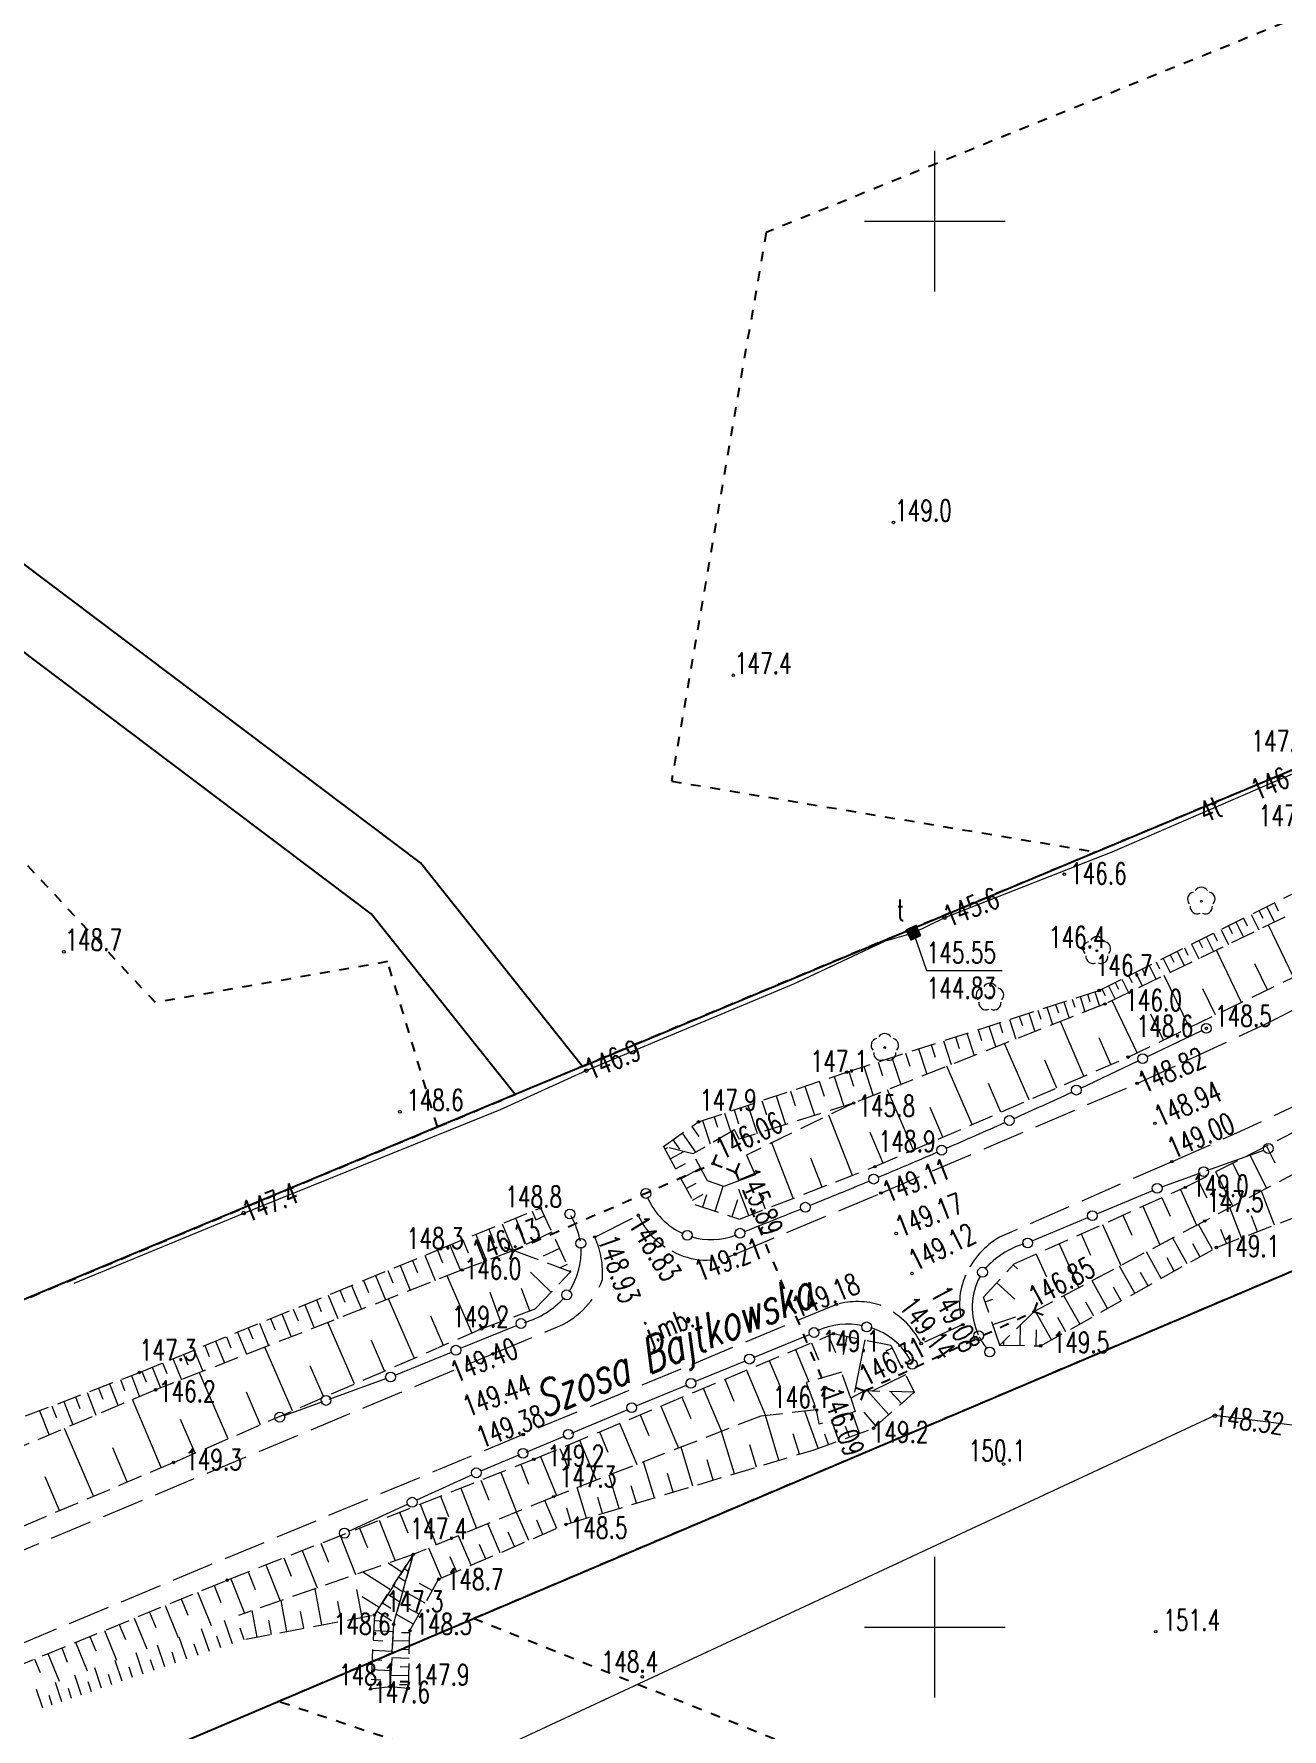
# Model space of a CAD drawing. Header units: metres. Extents: x 7583802 to 7586368, y 5958992 to 5960558.
# Drawn here: x 7585235.9 to 7585324.7, y 5959892.7 to 5960013.3 of the extents above; entities that cross this region are included whole.
import ezdxf
from ezdxf.enums import TextEntityAlignment as Align

# ---------------------------------------------------------------- set-up
doc = ezdxf.new("R2010")
doc.units = ezdxf.units.M
for name, pattern in [('1', [0]), ('2', [3, 2, -1]), ('3_1', [0]), ('3_BUBZ02', [2.45, 1.75, -0.7]), ('3_BUBZ02G', [2.45, 1.75, -0.7]), ('3_KTJZ01', [4, 3, -1]), ('4_1', [0]), ('4_SUPT_01', [0]), ('4_SUPW_01', [0]), ('GUZ', [1.4, 0.7, -0.7])]:
    doc.linetypes.add(name, pattern=pattern)
doc.layers.get('0').update_dxf_attribs({"color": 250, "linetype": 'CONTINUOUS', "lineweight": 100})
for name, color, linetype, lineweight in [('1000_L_1', 7, '1', 18), ('BUBZ_L_1', 7, '3_BUBZ02', 18), ('BUIB_L_4', 7, 'CONTINUOUS', 25), ('DZIALKI-G_L_0', 7, '1', 25), ('EADOD_T_0', 7, 'CONTINUOUS', 18), ('KONTURY_L_0', 114, '2', 25), ('KTJZ_E_T_0', 7, 'CONTINUOUS', 15), ('KTJZ_L_0', 7, '3_KTJZ01', 18), ('KTOK_L_0', 7, 'CONTINUOUS', 18), ('OBOP_T_1', 3, 'CONTINUOUS', 18), ('RTPW_T_0', 7, 'CONTINUOUS', 15), ('RTPW_T_1', 7, 'CONTINUOUS', 15), ('SUPT_E_T_0', 30, 'CONTINUOUS', 15), ('SUPT_L_0', 30, '4_SUPT_01', 18), ('SUPW_L_0', 5, '4_SUPW_01', 18), ('SUTT_T_0', 30, 'CONTINUOUS', 18), ('SUTW_T_0', 5, 'CONTINUOUS', 18), ('SUUT_E_T_6', 7, 'CONTINUOUS', 15), ('SUUT_T_6', 7, 'CONTINUOUS', 18)]:
    doc.layers.add(name, color=color, linetype=linetype, lineweight=lineweight)
doc.styles.get("Standard").update_dxf_attribs({"font": 'Simplex.SHX', "width": 0.75})

# ---------------------------------------------------------------- blocks, each defined once
blk = doc.blocks.new('3_OBOP02_01')
at = {"linetype": 'CONTINUOUS'}
blk.add_circle((0, 0), 0.06, dxfattribs=at)
for centre, start, end in [((-0.48, 0.15), 102.1445, 221.86), ((0, 0.5), 30.1401, 149.8599), ((0.48, 0.15), 318.14, 77.8555), ((-0.29, -0.4), 174.1482, 293.8542), ((0.29, -0.4), 246.1458, 5.8518)]:
    blk.add_arc(centre, 0.5, start, end, dxfattribs=at)
blk = doc.blocks.new('3_RTPW02')
at = {"linetype": 'CONTINUOUS'}
blk.add_circle((0, 0), 0.09, dxfattribs=at)
blk = doc.blocks.new('3_RTPW01')
at = {"linetype": 'CONTINUOUS'}
blk.add_circle((0, 0), 0.09, dxfattribs=at)
blk = doc.blocks.new('4_SUPS01_07')
at = {"linetype": 'CONTINUOUS'}
blk.add_circle((0, 0), 0.125, dxfattribs=at)
blk = doc.blocks.new('4_SUPS01_08')
at = {"linetype": 'CONTINUOUS'}
blk.add_circle((0, 0), 0.125, dxfattribs=at)
blk = doc.blocks.new('4_SUUS29_01')
at = {"linetype": 'CONTINUOUS'}
for p, q in [((-0.4, 0.4), (-0.4, -0.4)), ((0.4, 0.4), (-0.4, 0.4)), ((0.38, 0.38), (-0.38, 0.38)), ((-0.38, 0.38), (-0.38, -0.38)), ((0.36, 0.36), (-0.36, 0.36)), ((-0.36, 0.36), (-0.36, -0.36)), ((-0.34, 0.34), (-0.34, -0.34)), ((0.34, 0.34), (-0.34, 0.34)), ((-0.32, 0.32), (-0.32, -0.32)), ((0.32, 0.32), (-0.32, 0.32)), ((0.3, 0.3), (-0.3, 0.3)), ((-0.3, 0.3), (-0.3, -0.3)), ((-0.28, 0.28), (-0.28, -0.28)), ((0.28, 0.28), (-0.28, 0.28)), ((-0.26, 0.26), (-0.26, -0.26)), ((0.26, 0.26), (-0.26, 0.26)), ((0.24, 0.24), (-0.24, 0.24)), ((-0.24, 0.24), (-0.24, -0.24)), ((-0.22, 0.22), (-0.22, -0.22)), ((0.22, 0.22), (-0.22, 0.22)), ((0.2, 0.2), (-0.2, 0.2)), ((-0.2, 0.2), (-0.2, -0.2)), ((0.18, 0.18), (-0.18, 0.18)), ((-0.18, 0.18), (-0.18, -0.18)), ((0.16, 0.16), (-0.16, 0.16)), ((-0.16, 0.16), (-0.16, -0.16)), ((0.14, 0.14), (-0.14, 0.14)), ((-0.14, 0.14), (-0.14, -0.14)), ((-0.12, 0.12), (-0.12, -0.12)), ((0.12, 0.12), (-0.12, 0.12)), ((0.1, 0.1), (-0.1, 0.1)), ((-0.1, 0.1), (-0.1, -0.1)), ((-0.08, 0.08), (-0.08, -0.08)), ((0.08, 0.08), (-0.08, 0.08)), ((-0.06, 0.06), (-0.06, -0.06)), ((0.06, 0.06), (-0.06, 0.06)), ((0.04, 0.04), (-0.04, 0.04)), ((-0.04, 0.04), (-0.04, -0.04)), ((0.02, 0.02), (-0.02, 0.02)), ((-0.02, 0.02), (-0.02, -0.02)), ((0.02, -0.02), (0.02, 0.02)), ((0.04, -0.04), (0.04, 0.04)), ((0.06, -0.06), (0.06, 0.06)), ((0.08, -0.08), (0.08, 0.08)), ((0.1, -0.1), (0.1, 0.1)), ((0.12, -0.12), (0.12, 0.12)), ((0.14, -0.14), (0.14, 0.14)), ((0.16, -0.16), (0.16, 0.16)), ((0.18, -0.18), (0.18, 0.18)), ((0.2, -0.2), (0.2, 0.2)), ((0.22, -0.22), (0.22, 0.22)), ((0.24, -0.24), (0.24, 0.24)), ((0.26, -0.26), (0.26, 0.26)), ((0.28, -0.28), (0.28, 0.28)), ((0.3, -0.3), (0.3, 0.3)), ((0.32, -0.32), (0.32, 0.32)), ((0.34, -0.34), (0.34, 0.34)), ((0.36, -0.36), (0.36, 0.36)), ((0.38, -0.38), (0.38, 0.38)), ((0.4, -0.4), (0.4, 0.4)), ((-0.4, -0.4), (0.4, -0.4)), ((-0.38, -0.38), (0.38, -0.38)), ((-0.36, -0.36), (0.36, -0.36)), ((-0.34, -0.34), (0.34, -0.34)), ((-0.32, -0.32), (0.32, -0.32)), ((-0.3, -0.3), (0.3, -0.3)), ((-0.28, -0.28), (0.28, -0.28)), ((-0.26, -0.26), (0.26, -0.26)), ((-0.24, -0.24), (0.24, -0.24)), ((-0.22, -0.22), (0.22, -0.22)), ((-0.2, -0.2), (0.2, -0.2)), ((-0.18, -0.18), (0.18, -0.18)), ((-0.16, -0.16), (0.16, -0.16)), ((-0.14, -0.14), (0.14, -0.14)), ((-0.12, -0.12), (0.12, -0.12)), ((-0.1, -0.1), (0.1, -0.1)), ((-0.08, -0.08), (0.08, -0.08)), ((-0.06, -0.06), (0.06, -0.06)), ((-0.04, -0.04), (0.04, -0.04)), ((-0.02, -0.02), (0.02, -0.02))]:
    blk.add_line(p, q, dxfattribs=at)

msp = doc.modelspace()

# ---------------------------------------------------------------- linework, layer by layer
at = {"layer": '1000_L_1', "linetype": '1'}
for p, q in [((7585300, 5959995), (7585300, 5960005)), ((7585295, 5960000), (7585305, 5960000)), ((7585300, 5959895), (7585300, 5959905)), ((7585295, 5959900), (7585305, 5959900))]:
    msp.add_line(p, q, dxfattribs=at)
at = {"layer": 'BUBZ_L_1', "linetype": '3_BUBZ02G'}
for p, q in [((7585311.69, 5959945.28), (7585328.61, 5959953.74)), ((7585313.75, 5959940.54), (7585331.55, 5959949.12)), ((7585293.73, 5959939.47), (7585311.69, 5959945.28)), ((7585283.18, 5959935.93), (7585293.73, 5959939.47)), ((7585295.74, 5959932.75), (7585313.75, 5959940.54)), ((7585317.82, 5959931.28), (7585335.81, 5959940.43)), ((7585280.69, 5959934.19), (7585283.18, 5959935.93)), ((7585280.69, 5959934.19), (7585282.92, 5959930.06)), ((7585320.03, 5959927), (7585339.01, 5959934.28)), ((7585286.11, 5959929.02), (7585295.74, 5959932.75)), ((7585305.64, 5959925.83), (7585317.82, 5959931.28)), ((7585264.82, 5959926.89), (7585271.93, 5959929.81)), ((7585271.93, 5959929.81), (7585274.08, 5959925.26)), ((7585282.92, 5959930.06), (7585286.11, 5959929.02)), ((7585243.4, 5959918.11), (7585264.82, 5959926.89)), ((7585307.53, 5959920), (7585320.03, 5959927)), ((7585271.55, 5959922.63), (7585274.08, 5959925.26)), ((7585303.46, 5959923.47), (7585305.64, 5959925.83)), ((7585267.74, 5959921.21), (7585271.55, 5959922.63)), ((7585304.62, 5959920.05), (7585303.46, 5959923.47)), ((7585245.84, 5959911.71), (7585267.74, 5959921.21)), ((7585271.47, 5959911.93), (7585292.79, 5959920.87)), ((7585292.79, 5959920.87), (7585296.86, 5959920.06)), ((7585296.86, 5959920.06), (7585298.53, 5959916.7)), ((7585304.62, 5959920.05), (7585307.53, 5959920)), ((7585219.29, 5959908.88), (7585243.4, 5959918.11)), ((7585295.64, 5959914.14), (7585298.53, 5959916.7)), ((7585291.34, 5959912.59), (7585295.64, 5959914.14)), ((7585221.63, 5959901.49), (7585245.84, 5959911.71)), ((7585249.63, 5959903.33), (7585271.47, 5959911.93)), ((7585273.75, 5959907.3), (7585291.34, 5959912.59)), ((7585264.69, 5959903.4), (7585273.75, 5959907.3)), ((7585260.12, 5959900.85), (7585262.89, 5959905.17)), ((7585262.89, 5959905.17), (7585260.12, 5959900.85)), ((7585225.18, 5959893.31), (7585249.63, 5959903.33)), ((7585262.65, 5959899.75), (7585264.69, 5959903.4)), ((7585250.98, 5959899.14), (7585260.12, 5959900.85)), ((7585260.12, 5959900.85), (7585259.85, 5959895.6)), ((7585262.54, 5959895.65), (7585262.65, 5959899.75))]:
    msp.add_line(p, q, dxfattribs=at)
at = {"layer": 'BUBZ_L_1', "linetype": '3_BUBZ02'}
for p, q in [((7585329.31, 5959952.61), (7585312.11, 5959944.32)), ((7585329.31, 5959952.61), (7585312.11, 5959944.32)), ((7585312.11, 5959944.32), (7585294.22, 5959937.27)), ((7585312.11, 5959944.32), (7585294.22, 5959937.27)), ((7585336.88, 5959938.21), (7585319.2, 5959928.88)), ((7585336.88, 5959938.21), (7585319.2, 5959928.88)), ((7585294.22, 5959937.27), (7585286.08, 5959934.71)), ((7585294.22, 5959937.27), (7585286.6, 5959933.57)), ((7585285.75, 5959935.36), (7585282.79, 5959933.66)), ((7585286.08, 5959934.71), (7585285.75, 5959935.36)), ((7585282.79, 5959933.66), (7585280.69, 5959934.19)), ((7585282.79, 5959933.66), (7585280.69, 5959934.19)), ((7585283.83, 5959931.75), (7585282.79, 5959933.66)), ((7585286.6, 5959933.57), (7585287.21, 5959932.16)), ((7585284.98, 5959931.33), (7585283.83, 5959931.75)), ((7585285.8, 5959931.64), (7585284.98, 5959931.33)), ((7585287.21, 5959932.16), (7585285.8, 5959931.64)), ((7585319.2, 5959928.88), (7585307.06, 5959922.44)), ((7585319.2, 5959928.88), (7585307.06, 5959922.44)), ((7585270.03, 5959926.78), (7585266.36, 5959925.4)), ((7585270.03, 5959926.78), (7585266.36, 5959925.4)), ((7585274.08, 5959925.26), (7585270.03, 5959926.78)), ((7585274.08, 5959925.26), (7585270.03, 5959926.78)), ((7585266.36, 5959925.4), (7585244.55, 5959916.87)), ((7585266.36, 5959925.4), (7585244.55, 5959916.87)), ((7585307.06, 5959922.44), (7585304.62, 5959920.05)), ((7585307.06, 5959922.44), (7585304.62, 5959920.05)), ((7585293.36, 5959918.13), (7585290.84, 5959917.39)), ((7585294.02, 5959916.28), (7585293.36, 5959918.13)), ((7585244.55, 5959916.87), (7585220.26, 5959906.59)), ((7585244.55, 5959916.87), (7585220.26, 5959906.59)), ((7585290.84, 5959917.39), (7585291.59, 5959915.44)), ((7585295, 5959916.79), (7585294.02, 5959916.28)), ((7585295, 5959916.79), (7585294.02, 5959916.28)), ((7585298.53, 5959916.7), (7585295, 5959916.79)), ((7585298.53, 5959916.7), (7585295, 5959916.79)), ((7585291.59, 5959915.44), (7585287.62, 5959915.01)), ((7585291.59, 5959915.44), (7585287.62, 5959915.01)), ((7585291.77, 5959914.43), (7585291.59, 5959915.44)), ((7585294.32, 5959915.32), (7585291.77, 5959914.43)), ((7585294.02, 5959916.28), (7585294.32, 5959915.32)), ((7585287.62, 5959915.01), (7585272.88, 5959909.27)), ((7585287.62, 5959915.01), (7585272.88, 5959909.27)), ((7585272.88, 5959909.27), (7585262.89, 5959905.17)), ((7585272.88, 5959909.27), (7585262.89, 5959905.17)), ((7585262.89, 5959905.17), (7585250.46, 5959900.83)), ((7585262.89, 5959905.17), (7585250.46, 5959900.83)), ((7585261.49, 5959900.2), (7585262.89, 5959905.17)), ((7585262.89, 5959905.17), (7585261.49, 5959900.2)), ((7585261.24, 5959895.76), (7585261.49, 5959900.2)), ((7585261.49, 5959900.2), (7585261.24, 5959895.76)), ((7585259.85, 5959895.6), (7585261.24, 5959895.76)), ((7585261.24, 5959895.76), (7585262.54, 5959895.65))]:
    msp.add_line(p, q, dxfattribs=at)
at = {"layer": 'BUBZ_L_1', "linetype": '3_1'}
for p, q in [((7585324.16, 5959951.51), (7585324.44, 5959950.95)), ((7585321.96, 5959950.42), (7585322.23, 5959949.87)), ((7585322.5, 5959950.69), (7585323.05, 5959949.59)), ((7585323.05, 5959950.96), (7585323.33, 5959950.41)), ((7585323.6, 5959951.24), (7585324.16, 5959950.13)), ((7585319.31, 5959949.09), (7585319.83, 5959948.04)), ((7585319.83, 5959949.35), (7585320.09, 5959948.82)), ((7585320.36, 5959949.61), (7585320.89, 5959948.55)), ((7585320.89, 5959949.88), (7585321.16, 5959949.34)), ((7585321.42, 5959950.15), (7585321.96, 5959949.07)), ((7585325.53, 5959946.22), (7585323.74, 5959949.93)), ((7585317.25, 5959948.06), (7585317.76, 5959947.04)), ((7585317.76, 5959948.31), (7585318.01, 5959947.8)), ((7585318.27, 5959948.57), (7585318.79, 5959947.54)), ((7585318.79, 5959948.83), (7585319.05, 5959948.31)), ((7585321.82, 5959944.43), (7585320.03, 5959948.14)), ((7585314.76, 5959946.81), (7585315, 5959946.32)), ((7585315.25, 5959947.06), (7585315.74, 5959946.07)), ((7585315.74, 5959947.31), (7585315.99, 5959946.81)), ((7585316.24, 5959947.56), (7585316.74, 5959946.55)), ((7585316.74, 5959947.81), (7585317, 5959947.3)), ((7585323.67, 5959945.32), (7585322.78, 5959947.18)), ((7585312.36, 5959945.61), (7585312.83, 5959944.67)), ((7585312.83, 5959945.85), (7585313.07, 5959945.37)), ((7585313.31, 5959946.09), (7585313.79, 5959945.13)), ((7585313.79, 5959946.33), (7585314.03, 5959945.85)), ((7585314.27, 5959946.57), (7585314.76, 5959945.6)), ((7585318.11, 5959942.64), (7585316.32, 5959946.35)), ((7585308.59, 5959944.28), (7585308.79, 5959943.68)), ((7585309.19, 5959944.47), (7585309.56, 5959943.32)), ((7585309.77, 5959944.66), (7585309.95, 5959944.1)), ((7585310.33, 5959944.84), (7585310.68, 5959943.76)), ((7585310.87, 5959945.01), (7585311.04, 5959944.49)), ((7585311.39, 5959945.18), (7585311.72, 5959944.17)), ((7585311.89, 5959945.38), (7585312.12, 5959944.91)), ((7585314.4, 5959940.85), (7585312.61, 5959944.56)), ((7585319.96, 5959943.54), (7585319.07, 5959945.39)), ((7585305.31, 5959943.22), (7585305.76, 5959941.82)), ((7585306.01, 5959943.44), (7585306.23, 5959942.77)), ((7585306.69, 5959943.66), (7585307.11, 5959942.35)), ((7585307.34, 5959943.87), (7585307.55, 5959943.24)), ((7585307.98, 5959944.08), (7585308.38, 5959942.85)), ((7585310.61, 5959939.18), (7585308.93, 5959943.07)), ((7585316.26, 5959941.75), (7585315.36, 5959943.6)), ((7585301.46, 5959941.97), (7585301.73, 5959941.15)), ((7585302.28, 5959942.24), (7585302.8, 5959940.65)), ((7585303.08, 5959942.49), (7585303.33, 5959941.72)), ((7585303.85, 5959942.74), (7585304.33, 5959941.25)), ((7585304.59, 5959942.98), (7585304.82, 5959942.26)), ((7585312.52, 5959940.01), (7585311.7, 5959941.92)), ((7585297.91, 5959940.82), (7585298.21, 5959939.89)), ((7585298.84, 5959941.12), (7585299.43, 5959939.32)), ((7585299.75, 5959941.42), (7585300.03, 5959940.54)), ((7585300.62, 5959941.7), (7585301.17, 5959940.01)), ((7585306.7, 5959937.49), (7585304.96, 5959941.5)), ((7585293.88, 5959939.52), (7585294.22, 5959938.46)), ((7585294.94, 5959939.86), (7585295.6, 5959937.81)), ((7585295.96, 5959940.19), (7585296.28, 5959939.2)), ((7585296.95, 5959940.51), (7585297.57, 5959938.59)), ((7585302.65, 5959935.74), (7585300.86, 5959939.89)), ((7585308.67, 5959938.34), (7585307.82, 5959940.32)), ((7585290.74, 5959938.47), (7585291.44, 5959936.4)), ((7585291.78, 5959938.82), (7585292.13, 5959937.77)), ((7585292.83, 5959939.17), (7585293.53, 5959937.05)), ((7585298.47, 5959933.93), (7585296.62, 5959938.21)), ((7585304.69, 5959936.62), (7585303.81, 5959938.66)), ((7585286.7, 5959937.11), (7585287.36, 5959935.11)), ((7585287.69, 5959937.44), (7585288.03, 5959936.44)), ((7585288.7, 5959937.78), (7585289.38, 5959935.75)), ((7585289.72, 5959938.12), (7585290.06, 5959937.1)), ((7585283.46, 5959936.02), (7585284.01, 5959934.36)), ((7585284.29, 5959936.3), (7585284.54, 5959935.55)), ((7585285.03, 5959936.55), (7585285.49, 5959935.21)), ((7585285.71, 5959936.78), (7585286.04, 5959935.79)), ((7585294.13, 5959932.12), (7585292.46, 5959936.42)), ((7585300.58, 5959934.84), (7585299.67, 5959936.95)), ((7585281.36, 5959934.66), (7585281.83, 5959933.99)), ((7585282.03, 5959935.13), (7585282.98, 5959933.77)), ((7585282.71, 5959935.6), (7585283.21, 5959934.89)), ((7585296.33, 5959933), (7585295.39, 5959935.18)), ((7585280.79, 5959934), (7585280.99, 5959934.11)), ((7585281.17, 5959933.3), (7585282.14, 5959933.82)), ((7585289.92, 5959930.5), (7585288.39, 5959934.44)), ((7585322.39, 5959933.6), (7585323.61, 5959931.21)), ((7585323.59, 5959934.21), (7585324.19, 5959933.02)), ((7585281.55, 5959932.6), (7585282.25, 5959932.98)), ((7585281.93, 5959931.89), (7585283.34, 5959932.66)), ((7585291.98, 5959931.29), (7585291.18, 5959933.35)), ((7585319.96, 5959932.37), (7585321.2, 5959929.94)), ((7585321.18, 5959932.99), (7585321.8, 5959931.78)), ((7585282.31, 5959931.19), (7585283.02, 5959931.57)), ((7585284.36, 5959929.59), (7585284.93, 5959931.35)), ((7585286.77, 5959929.28), (7585286.05, 5959931.12)), ((7585317.48, 5959931.13), (7585318.63, 5959928.58)), ((7585318.74, 5959931.75), (7585319.36, 5959930.52)), ((7585324.17, 5959928.59), (7585323.24, 5959931.01)), ((7585282.76, 5959930.36), (7585283.52, 5959930.78)), ((7585283.48, 5959929.88), (7585283.77, 5959930.77)), ((7585285.57, 5959929.2), (7585285.97, 5959930.41)), ((7585287.95, 5959929.73), (7585287.49, 5959930.91)), ((7585314.8, 5959929.93), (7585316.02, 5959927.19)), ((7585316.16, 5959930.54), (7585316.75, 5959929.22)), ((7585321.82, 5959927.69), (7585321, 5959929.83)), ((7585269.21, 5959928.69), (7585270, 5959926.77)), ((7585270.17, 5959929.09), (7585270.66, 5959927.91)), ((7585271.35, 5959929.57), (7585271.6, 5959928.96)), ((7585272.2, 5959929.23), (7585271.59, 5959928.94)), ((7585311.92, 5959928.64), (7585313.23, 5959925.71)), ((7585313.38, 5959929.29), (7585314.01, 5959927.88)), ((7585319.76, 5959926.85), (7585318.76, 5959928.64)), ((7585322.96, 5959928.12), (7585322.52, 5959929.26)), ((7585266.41, 5959927.54), (7585266.79, 5959926.62)), ((7585267.33, 5959927.92), (7585268.1, 5959926.05)), ((7585268.26, 5959928.3), (7585268.65, 5959927.36)), ((7585272.75, 5959928.08), (7585270.93, 5959927.22)), ((7585310.4, 5959927.96), (7585311.08, 5959926.45)), ((7585317.96, 5959925.84), (7585316.93, 5959927.67)), ((7585320.75, 5959927.28), (7585320.36, 5959928.28)), ((7585263.71, 5959926.44), (7585264.44, 5959924.65)), ((7585264.6, 5959926.8), (7585264.97, 5959925.9)), ((7585265.5, 5959927.17), (7585266.25, 5959925.36)), ((7585273.29, 5959926.93), (7585272.14, 5959926.39)), ((7585307.21, 5959926.53), (7585307.94, 5959924.91)), ((7585308.84, 5959927.26), (7585310.24, 5959924.13)), ((7585316.11, 5959924.8), (7585315.06, 5959926.68)), ((7585317.04, 5959925.32), (7585316.52, 5959926.25)), ((7585318.86, 5959926.35), (7585318.35, 5959927.25)), ((7585260.21, 5959925), (7585260.92, 5959923.27)), ((7585261.08, 5959925.36), (7585261.43, 5959924.48)), ((7585261.95, 5959925.71), (7585262.67, 5959923.96)), ((7585262.83, 5959926.07), (7585263.19, 5959925.19)), ((7585267.06, 5959920.92), (7585265.3, 5959924.99)), ((7585272.7, 5959923.83), (7585271.22, 5959925.25)), ((7585273.83, 5959925.78), (7585273.33, 5959925.54)), ((7585305.58, 5959925.77), (7585305.89, 5959925.49)), ((7585314.22, 5959923.75), (7585313.14, 5959925.67)), ((7585315.17, 5959924.28), (7585314.64, 5959925.23)), ((7585257.66, 5959923.96), (7585258.01, 5959923.11)), ((7585258.5, 5959924.3), (7585259.2, 5959922.6)), ((7585259.35, 5959924.65), (7585259.71, 5959923.79)), ((7585269.12, 5959921.72), (7585268.35, 5959923.79)), ((7585271.19, 5959922.49), (7585270.59, 5959924.09)), ((7585304.4, 5959924.49), (7585305.68, 5959923.31)), ((7585312.29, 5959922.66), (7585311.19, 5959924.63)), ((7585313.26, 5959923.21), (7585312.72, 5959924.18)), ((7585254.35, 5959922.6), (7585254.69, 5959921.78)), ((7585255.17, 5959922.93), (7585255.84, 5959921.29)), ((7585255.99, 5959923.27), (7585256.33, 5959922.44)), ((7585256.82, 5959923.61), (7585257.51, 5959921.94)), ((7585262.96, 5959919.14), (7585261.13, 5959923.35)), ((7585303.57, 5959923.14), (7585304.13, 5959923.33)), ((7585310.31, 5959921.56), (7585309.19, 5959923.57)), ((7585311.31, 5959922.11), (7585310.75, 5959923.11)), ((7585251.94, 5959921.61), (7585252.59, 5959920.02)), ((7585252.74, 5959921.94), (7585253.07, 5959921.13)), ((7585253.54, 5959922.27), (7585254.21, 5959920.65)), ((7585258.7, 5959917.29), (7585256.8, 5959921.66)), ((7585265.03, 5959920.03), (7585264.13, 5959922.11)), ((7585304.13, 5959921.51), (7585305.76, 5959922.06)), ((7585306.06, 5959920.03), (7585306.09, 5959921.49)), ((7585308.29, 5959920.43), (7585307.14, 5959922.48)), ((7585309.31, 5959920.99), (7585308.74, 5959922.01)), ((7585248.82, 5959920.33), (7585249.45, 5959918.79)), ((7585249.59, 5959920.65), (7585249.91, 5959919.87)), ((7585250.37, 5959920.97), (7585251.01, 5959919.4)), ((7585251.15, 5959921.29), (7585251.47, 5959920.5)), ((7585260.85, 5959918.22), (7585259.92, 5959920.37)), ((7585291.22, 5959920.21), (7585291.73, 5959919.01)), ((7585292.43, 5959920.72), (7585292.93, 5959919.53)), ((7585293.73, 5959920.68), (7585293.48, 5959919.39)), ((7585295.03, 5959920.42), (7585294.29, 5959916.7)), ((7585304.91, 5959920.05), (7585304.91, 5959920.34)), ((7585307.22, 5959920.01), (7585307.24, 5959921.14)), ((7585245.79, 5959919.09), (7585246.4, 5959917.59)), ((7585246.54, 5959919.4), (7585246.85, 5959918.64)), ((7585247.29, 5959919.7), (7585247.91, 5959918.19)), ((7585248.05, 5959920.02), (7585248.36, 5959919.25)), ((7585254.29, 5959915.37), (7585252.32, 5959919.91)), ((7585288.22, 5959918.95), (7585289, 5959917.1)), ((7585290.08, 5959919.73), (7585291.04, 5959917.45)), ((7585296.97, 5959919.84), (7585296.52, 5959919.62)), ((7585242.83, 5959917.89), (7585243.4, 5959916.38)), ((7585243.58, 5959918.18), (7585243.88, 5959917.45)), ((7585244.31, 5959918.48), (7585244.91, 5959917.01)), ((7585245.05, 5959918.79), (7585245.35, 5959918.04)), ((7585249.71, 5959913.39), (7585247.67, 5959918.09)), ((7585256.52, 5959916.34), (7585255.55, 5959918.57)), ((7585286.61, 5959918.28), (7585287.96, 5959915.05)), ((7585297.91, 5959917.95), (7585295.54, 5959916.78)), ((7585239.68, 5959916.69), (7585240.3, 5959915.07)), ((7585240.49, 5959916.99), (7585240.79, 5959916.2)), ((7585241.28, 5959917.3), (7585241.88, 5959915.74)), ((7585242.06, 5959917.6), (7585242.35, 5959916.83)), ((7585252.02, 5959914.39), (7585251.02, 5959916.7)), ((7585283.52, 5959916.98), (7585284.81, 5959913.91)), ((7585285.05, 5959917.63), (7585285.7, 5959916.07)), ((7585296.73, 5959915.1), (7585295.24, 5959916.78)), ((7585297.63, 5959915.9), (7585296.88, 5959916.74)), ((7585236.3, 5959915.39), (7585236.97, 5959913.66)), ((7585237.17, 5959915.72), (7585237.49, 5959914.87)), ((7585238.02, 5959916.05), (7585238.66, 5959914.38)), ((7585238.86, 5959916.37), (7585239.17, 5959915.55)), ((7585244.96, 5959911.34), (7585242.92, 5959916.18)), ((7585280.51, 5959915.72), (7585281.76, 5959912.73)), ((7585282, 5959916.35), (7585282.64, 5959914.83)), ((7585291.69, 5959912.72), (7585290.74, 5959915.35)), ((7585240.13, 5959909.3), (7585238.08, 5959914.13)), ((7585247.36, 5959912.37), (7585246.32, 5959914.76)), ((7585277.57, 5959914.49), (7585278.8, 5959911.57)), ((7585279.03, 5959915.1), (7585279.65, 5959913.62)), ((7585288.9, 5959911.86), (7585287.94, 5959915.04)), ((7585293.18, 5959913.25), (7585292.64, 5959914.74)), ((7585293.92, 5959913.52), (7585293.65, 5959914.26)), ((7585294.65, 5959913.78), (7585294.12, 5959915.25)), ((7585295.83, 5959914.3), (7585294.97, 5959915.28)), ((7585274.71, 5959913.29), (7585275.91, 5959910.45)), ((7585276.13, 5959913.89), (7585276.74, 5959912.45)), ((7585285.74, 5959910.9), (7585284.83, 5959913.92)), ((7585287.31, 5959911.38), (7585286.83, 5959912.95)), ((7585290.36, 5959912.3), (7585289.92, 5959913.75)), ((7585292.44, 5959912.99), (7585292.17, 5959913.73)), ((7585242.54, 5959910.32), (7585241.52, 5959912.74)), ((7585271.93, 5959912.12), (7585273.09, 5959909.35)), ((7585273.31, 5959912.7), (7585273.9, 5959911.3)), ((7585280.05, 5959909.19), (7585279.28, 5959911.76)), ((7585282.78, 5959910.01), (7585281.94, 5959912.8)), ((7585284.23, 5959910.45), (7585283.79, 5959911.9)), ((7585237.71, 5959908.28), (7585236.69, 5959910.69)), ((7585269.12, 5959911), (7585270.23, 5959908.18)), ((7585270.53, 5959911.56), (7585271.08, 5959910.16)), ((7585277.53, 5959908.44), (7585276.82, 5959910.8)), ((7585281.39, 5959909.6), (7585280.98, 5959910.93)), ((7585264.82, 5959909.31), (7585265.39, 5959907.87)), ((7585266.27, 5959909.88), (7585267.39, 5959907.02)), ((7585267.7, 5959910.44), (7585268.26, 5959909.02)), ((7585275.21, 5959907.74), (7585274.56, 5959909.92)), ((7585278.77, 5959908.81), (7585278.4, 5959910.04)), ((7585261.91, 5959908.17), (7585262.49, 5959906.7)), ((7585263.37, 5959908.74), (7585264.52, 5959905.84)), ((7585271.1, 5959906.16), (7585270.23, 5959908.18)), ((7585273.1, 5959907.02), (7585272.25, 5959909.01)), ((7585274.12, 5959907.41), (7585273.81, 5959908.46)), ((7585276.35, 5959908.08), (7585276.01, 5959909.22)), ((7585259.06, 5959907.04), (7585259.62, 5959905.63)), ((7585260.47, 5959907.6), (7585261.6, 5959904.72)), ((7585269.07, 5959905.29), (7585268.19, 5959907.34)), ((7585272.11, 5959906.59), (7585271.68, 5959907.6)), ((7585256.32, 5959905.96), (7585256.85, 5959904.61)), ((7585257.68, 5959906.5), (7585258.77, 5959903.73)), ((7585267.01, 5959904.4), (7585266.11, 5959906.49)), ((7585268.04, 5959904.84), (7585267.6, 5959905.88)), ((7585270.09, 5959905.73), (7585269.65, 5959906.75)), ((7585253.68, 5959904.93), (7585254.19, 5959903.62)), ((7585254.99, 5959905.44), (7585256.04, 5959902.78)), ((7585262.08, 5959903.91), (7585261.09, 5959904.54)), ((7585262.64, 5959904.78), (7585262.76, 5959904.7)), ((7585264.9, 5959903.49), (7585263.99, 5959905.62)), ((7585265.96, 5959903.95), (7585265.51, 5959905)), ((7585249.91, 5959903.44), (7585250.88, 5959900.98)), ((7585251.14, 5959903.93), (7585251.64, 5959902.67)), ((7585252.4, 5959904.42), (7585253.41, 5959901.86)), ((7585261.27, 5959902.64), (7585259.29, 5959903.91)), ((7585261.86, 5959903.56), (7585262.35, 5959903.24)), ((7585262.25, 5959904.17), (7585262.55, 5959903.97)), ((7585247.53, 5959902.47), (7585248.5, 5959900.11)), ((7585248.71, 5959902.95), (7585249.2, 5959901.75)), ((7585256.39, 5959900.15), (7585255.9, 5959902.73)), ((7585259.26, 5959900.69), (7585258.88, 5959902.68)), ((7585260.46, 5959901.38), (7585259.24, 5959902.16)), ((7585261.08, 5959902.34), (7585261.94, 5959901.79)), ((7585261.47, 5959902.95), (7585262.08, 5959902.56)), ((7585263.74, 5959901.7), (7585262.16, 5959902.58)), ((7585264.24, 5959902.59), (7585263.34, 5959903.09)), ((7585244.12, 5959901.07), (7585244.58, 5959899.96)), ((7585245.24, 5959901.53), (7585246.17, 5959899.26)), ((7585246.37, 5959902), (7585246.85, 5959900.84)), ((7585251.79, 5959899.29), (7585251.43, 5959901.17)), ((7585253.9, 5959899.69), (7585253.49, 5959901.89)), ((7585255.1, 5959899.91), (7585254.87, 5959901.1)), ((7585257.78, 5959900.41), (7585257.52, 5959901.81)), ((7585260.3, 5959901.12), (7585261.33, 5959900.46)), ((7585260.69, 5959901.73), (7585261.3, 5959901.34)), ((7585262.91, 5959900.21), (7585261.69, 5959900.9)), ((7585263.3, 5959900.91), (7585262.6, 5959901.3)), ((7585240.91, 5959899.75), (7585241.77, 5959897.65)), ((7585241.96, 5959900.19), (7585242.4, 5959899.11)), ((7585243.03, 5959900.63), (7585243.93, 5959898.44)), ((7585248.38, 5959898.25), (7585247.83, 5959899.87)), ((7585250.02, 5959898.81), (7585249.46, 5959900.46)), ((7585250.85, 5959899.1), (7585250.57, 5959899.93)), ((7585252.8, 5959899.48), (7585252.61, 5959900.5)), ((7585260.06, 5959899.76), (7585261.46, 5959899.68)), ((7585260.1, 5959900.46), (7585260.82, 5959900.42)), ((7585237.87, 5959898.51), (7585238.27, 5959897.51)), ((7585238.86, 5959898.92), (7585239.69, 5959896.89)), ((7585239.87, 5959899.33), (7585240.3, 5959898.3)), ((7585245.21, 5959897.18), (7585244.68, 5959898.72)), ((7585246.77, 5959897.71), (7585246.24, 5959899.28)), ((7585247.57, 5959897.98), (7585247.3, 5959898.78)), ((7585249.19, 5959898.53), (7585248.91, 5959899.35)), ((7585260.03, 5959899.06), (7585260.72, 5959899.02)), ((7585262.63, 5959898.99), (7585261.42, 5959899.02)), ((7585262.65, 5959899.58), (7585262.05, 5959899.6)), ((7585235.93, 5959897.72), (7585236.33, 5959896.76)), ((7585236.89, 5959898.11), (7585237.69, 5959896.16)), ((7585242.18, 5959896.15), (7585241.68, 5959897.62)), ((7585243.67, 5959896.65), (7585243.16, 5959898.16)), ((7585244.44, 5959896.91), (7585244.18, 5959897.67)), ((7585245.98, 5959897.44), (7585245.72, 5959898.22)), ((7585259.96, 5959897.67), (7585260.65, 5959897.64)), ((7585259.99, 5959898.36), (7585261.38, 5959898.29)), ((7585262.6, 5959897.77), (7585261.36, 5959897.8)), ((7585262.61, 5959898.38), (7585262, 5959898.4)), ((7585237.89, 5959894.69), (7585237.42, 5959896.06)), ((7585239.29, 5959895.16), (7585238.81, 5959896.57)), ((7585240, 5959895.4), (7585239.75, 5959896.11)), ((7585240.71, 5959895.65), (7585240.23, 5959897.09)), ((7585241.44, 5959895.9), (7585241.19, 5959896.62)), ((7585242.92, 5959896.4), (7585242.67, 5959897.14)), ((7585259.89, 5959896.29), (7585260.58, 5959896.25)), ((7585259.92, 5959896.98), (7585261.3, 5959896.91)), ((7585262.56, 5959896.52), (7585261.28, 5959896.55)), ((7585262.58, 5959897.15), (7585261.95, 5959897.17)), ((7585236.52, 5959894.22), (7585236.07, 5959895.56)), ((7585237.2, 5959894.45), (7585236.97, 5959895.13)), ((7585238.58, 5959894.92), (7585238.35, 5959895.62)), ((7585262.55, 5959895.88), (7585261.9, 5959895.9))]:
    msp.add_line(p, q, dxfattribs=at)
for p in [(7585280.69, 5959934.19), (7585274.08, 5959925.26), (7585304.62, 5959920.05), (7585298.53, 5959916.7), (7585262.89, 5959905.17), (7585259.85, 5959895.6)]:
    msp.add_point(p, dxfattribs=at)
at = {"layer": 'BUIB_L_4', "linetype": '3_1'}
for p, q in [((7585284.23, 5959932.96), (7585284.48, 5959933.6)), ((7585282.94, 5959932.4), (7585283.58, 5959932.68)), ((7585284.23, 5959932.96), (7585284.87, 5959932.71)), ((7585285.17, 5959932.61), (7585285.81, 5959932.35)), ((7585286.07, 5959932.99), (7585285.81, 5959932.35)), ((7585285.81, 5959932.35), (7585286.08, 5959931.71)), ((7585279.07, 5959930.71), (7585279.71, 5959930.99)), ((7585280.36, 5959931.27), (7585281, 5959931.56)), ((7585281.65, 5959931.84), (7585282.29, 5959932.12)), ((7585286.34, 5959931.07), (7585286.61, 5959930.43)), ((7585276.48, 5959929.59), (7585277.13, 5959929.87)), ((7585277.78, 5959930.15), (7585278.42, 5959930.43)), ((7585286.88, 5959929.8), (7585287.15, 5959929.16)), ((7585273.9, 5959928.47), (7585274.55, 5959928.75)), ((7585275.19, 5959929.03), (7585275.84, 5959929.31)), ((7585271.32, 5959927.34), (7585271.97, 5959927.62)), ((7585272.61, 5959927.9), (7585273.26, 5959928.18)), ((7585287.42, 5959928.52), (7585287.68, 5959927.88)), ((7585269.39, 5959927.03), (7585270.03, 5959926.78)), ((7585269.78, 5959926.14), (7585270.03, 5959926.78)), ((7585270.03, 5959926.78), (7585270.68, 5959927.06)), ((7585287.95, 5959927.24), (7585288.22, 5959926.6)), ((7585288.49, 5959925.97), (7585288.75, 5959925.33)), ((7585289.02, 5959924.69), (7585289.29, 5959924.05)), ((7585289.56, 5959923.41), (7585289.82, 5959922.77)), ((7585307.06, 5959922.44), (7585307.3, 5959923.09)), ((7585290.09, 5959922.14), (7585290.36, 5959921.5)), ((7585304.65, 5959921.31), (7585305.25, 5959921.59)), ((7585305.85, 5959921.88), (7585306.46, 5959922.16)), ((7585307.06, 5959922.44), (7585307.71, 5959922.2)), ((7585290.63, 5959920.86), (7585290.89, 5959920.22)), ((7585302.24, 5959920.18), (7585302.84, 5959920.46)), ((7585303.44, 5959920.75), (7585304.05, 5959921.03)), ((7585291.16, 5959919.58), (7585291.43, 5959918.94)), ((7585299.82, 5959919.05), (7585300.43, 5959919.33)), ((7585301.03, 5959919.62), (7585301.63, 5959919.9)), ((7585291.7, 5959918.31), (7585291.96, 5959917.67)), ((7585297.41, 5959917.92), (7585298.02, 5959918.2)), ((7585298.62, 5959918.49), (7585299.22, 5959918.77)), ((7585292.23, 5959917.03), (7585291.97, 5959916.39)), ((7585292.23, 5959917.03), (7585292.87, 5959916.77)), ((7585294.35, 5959917.03), (7585295, 5959916.79)), ((7585294.76, 5959916.14), (7585295, 5959916.79)), ((7585295, 5959916.79), (7585295.6, 5959917.07)), ((7585296.21, 5959917.36), (7585296.81, 5959917.64))]:
    msp.add_line(p, q, dxfattribs=at)
at = {"layer": 'DZIALKI-G_L_0', "linetype": '1'}
for p, q in [((7585263.41, 5959954.35), (7585227.8, 5959981.17)), ((7585259.89, 5959950.74), (7585224.48, 5959977.41)), ((7585274.94, 5959939.88), (7585326.8, 5959961.53)), ((7585274.94, 5959939.88), (7585263.41, 5959954.35)), ((7585270.14, 5959937.88), (7585259.89, 5959950.74)), ((7585274.94, 5959939.88), (7585270.14, 5959937.88)), ((7585270.14, 5959937.88), (7585033.91, 5959839.26)), ((7585047.43, 5959807.39), (7585349.78, 5959935.66))]:
    msp.add_line(p, q, dxfattribs=at)
at = {"layer": 'KONTURY_L_0', "linetype": 'GUZ'}
for p, q in [((7585343.02, 5960021.45), (7585287.99, 5959999.19)), ((7585287.99, 5959999.19), (7585281.26, 5959960.17)), ((7585244.54, 5959944.42), (7585208.41, 5959983.13)), ((7585326.8, 5959961.53), (7585311.48, 5959955.13)), ((7585281.26, 5959960.17), (7585311.48, 5959955.13)), ((7585311.48, 5959955.13), (7585270.14, 5959937.88)), ((7585261.06, 5959947.33), (7585244.54, 5959944.42)), ((7585264.61, 5959935.57), (7585261.06, 5959947.33)), ((7585264.61, 5959935.57), (7585270.14, 5959937.88)), ((7585158.13, 5959891.11), (7585264.61, 5959935.57)), ((7585267.16, 5959900.61), (7585349.78, 5959935.66)), ((7585253.26, 5959894.71), (7585267.16, 5959900.61)), ((7585288.6, 5959892.02), (7585267.16, 5959900.61)), ((7585284.61, 5959884.18), (7585253.26, 5959894.71))]:
    msp.add_line(p, q, dxfattribs=at)
at = {"layer": 'KTJZ_L_0', "linetype": '3_KTJZ01'}
for p, q in [((7585323.51, 5959942.88), (7585332.26, 5959947.32)), ((7585314.4, 5959938.67), (7585323.51, 5959942.88)), ((7585296.16, 5959930.87), (7585314.4, 5959938.67)), ((7585316.86, 5959933.1), (7585304.6, 5959927.73)), ((7585285.79, 5959926.52), (7585296.16, 5959930.87)), ((7585275.8, 5959927.74), (7585278.9, 5959929.29)), ((7585293, 5959922.95), (7585270.71, 5959913.7)), ((7585268.56, 5959919.44), (7585273.32, 5959921.43)), ((7585301.99, 5959921.51), (7585299.03, 5959920.17)), ((7585222.39, 5959900.17), (7585268.56, 5959919.44)), ((7585270.71, 5959913.7), (7585224.51, 5959894.43))]:
    msp.add_line(p, q, dxfattribs=at)
for centre, radius, start, end in [((7585193.6, 5960215.31), 307.96, 293.5945, 297.3542), ((7585283.59, 5959931.3), 5.1, 203.1778, 243.097), ((7585270.12, 5959925.16), 6.24, 355.589, 24.427), ((7585307.66, 5959922.56), 6.01, 120.6496, 155.6354), ((7585283.77, 5959931.16), 5.06, 240.5903, 293.5709), ((7585306.71, 5959923.01), 4.95, 155.8535, 197.661), ((7585270.88, 5959926.72), 5.83, 294.7344, 339.4672), ((7585294.47, 5959917.66), 5.49, 72.2758, 105.5348), ((7585293.76, 5959917.47), 5.92, 27.1389, 66.3325)]:
    msp.add_arc(centre, radius, start, end, dxfattribs=at)
at = {"layer": 'KTOK_L_0'}
for p, q in [((7585315.12, 5959940.59), (7585319, 5959942.43)), ((7585310.39, 5959938.34), (7585314.46, 5959940.27)), ((7585319.35, 5959932.47), (7585323.4, 5959933.92)), ((7585316.15, 5959931.32), (7585318.9, 5959932.31)), ((7585311.53, 5959929.4), (7585315.5, 5959931.06)), ((7585306.92, 5959927.46), (7585310.89, 5959929.12)), ((7585266.25, 5959919.83), (7585270.23, 5959921.46)), ((7585287.1, 5959919.18), (7585291.08, 5959920.82)), ((7585261.59, 5959917.92), (7585265.6, 5959919.56)), ((7585282.93, 5959917.46), (7585286.52, 5959918.94)), ((7585256.9, 5959916.2), (7585260.94, 5959917.67)), ((7585278.75, 5959915.73), (7585282.34, 5959917.21)), ((7585253.72, 5959915.05), (7585256.45, 5959916.04)), ((7585274.14, 5959913.8), (7585278.11, 5959915.46)), ((7585270.92, 5959912.45), (7585273.69, 5959913.61)), ((7585267.7, 5959911.11), (7585270.47, 5959912.27)), ((7585263.15, 5959909.04), (7585267.06, 5959910.82)), ((7585258.31, 5959906.83), (7585262.47, 5959908.73))]:
    msp.add_line(p, q, dxfattribs=at)
for centre in [(7585319.32, 5959942.58), (7585314.79, 5959940.43), (7585310.07, 5959938.19), (7585310.07, 5959938.19), (7585305.3, 5959936.03), (7585300.49, 5959933.92), (7585323.73, 5959934.04), (7585295.65, 5959931.86), (7585319.13, 5959932.39), (7585279.44, 5959930.84), (7585315.82, 5959931.2), (7585315.82, 5959931.2), (7585290.79, 5959929.86), (7585274.03, 5959929.38), (7585311.21, 5959929.26), (7585274.81, 5959927.29), (7585274.81, 5959927.29), (7585282.38, 5959927.86), (7585282.38, 5959927.86), (7585286.13, 5959928.01), (7585286.13, 5959928.01), (7585306.6, 5959927.32), (7585306.6, 5959927.32), (7585303.39, 5959925.24), (7585303.39, 5959925.24), (7585273.81, 5959923.63), (7585273.81, 5959923.63), (7585270.55, 5959921.59), (7585270.55, 5959921.59), (7585295.15, 5959921.35), (7585295.15, 5959921.35), (7585291.4, 5959920.95), (7585291.4, 5959920.95), (7585303.12, 5959920.72), (7585265.92, 5959919.69), (7585286.81, 5959919.06), (7585298.4, 5959918.69), (7585303.91, 5959919.56), (7585261.27, 5959917.79), (7585261.27, 5959917.79), (7585282.64, 5959917.33), (7585256.68, 5959916.12), (7585278.43, 5959915.6), (7585278.43, 5959915.6), (7585253.39, 5959914.93), (7585273.92, 5959913.71), (7585270.7, 5959912.36), (7585267.38, 5959910.97), (7585267.38, 5959910.97), (7585262.81, 5959908.88), (7585257.99, 5959906.68)]:
    msp.add_circle(centre, 0.35, dxfattribs=at)
for centre, radius, start, end in [((7585125.37, 5960339.31), 441.6, 294.0928, 294.6791), ((7585125.37, 5960339.31), 441.6, 293.411, 293.9974), ((7585125.37, 5960339.31), 441.6, 292.7293, 293.3156), ((7585125.37, 5960339.31), 441.6, 292.0475, 292.6338), ((7585284.12, 5959932.52), 4.97, 203.199, 246.0267), ((7585268.58, 5959926.16), 6.33, 11.7383, 29.1934), ((7585125.37, 5960339.31), 441.6, 291.3942, 291.9521), ((7585284.07, 5959932.55), 4.99, 253.2773, 291.304), ((7585269.52, 5959926.77), 5.32, 326.737, 2.6998), ((7585308.03, 5959921.6), 5.9, 106.6775, 139.2069), ((7585307.31, 5959922.74), 4.65, 151.7442, 204.6881), ((7585268.97, 5959927.74), 6.35, 286.875, 317.1989), ((7585293.77, 5959916.47), 5.07, 77.3046, 114.8725), ((7585294.04, 5959916.68), 4.81, 28.4159, 72.9861), ((7585307.31, 5959922.74), 4.65, 206.6522, 218.7174)]:
    msp.add_arc(centre, radius, start, end, dxfattribs=at)
at = {"layer": 'SUPT_L_0', "linetype": '4_SUPT_01'}
for p, q in [((7585312.61, 5959955.15), (7585326.32, 5959961.06)), ((7585300.7, 5959950.46), (7585312.61, 5959955.15)), ((7585298.48, 5959949.38), (7585300.7, 5959950.46)), ((7585296.48, 5959948.8), (7585298.48, 5959949.38)), ((7585289.97, 5959945.76), (7585296.48, 5959948.8)), ((7585275.2, 5959939.58), (7585289.97, 5959945.76)), ((7585269.1, 5959936.81), (7585275.2, 5959939.58)), ((7585250.82, 5959929.45), (7585269.1, 5959936.81)), ((7585238.76, 5959924.45), (7585250.82, 5959929.45))]:
    msp.add_line(p, q, dxfattribs=at)
at = {"layer": 'SUPW_L_0', "linetype": '4_1'}
for p, q in [((7585319.92, 5959915.04), (7585183.45, 5959851.54)), ((7585370.92, 5959908.7), (7585319.92, 5959915.04))]:
    msp.add_line(p, q, dxfattribs=at)
at = {"layer": 'SUTT_T_0', "linetype": 'CONTINUOUS'}
for p, q in [((7585298.48, 5959949.38), (7585299.41, 5959946.71)), ((7585299.41, 5959946.71), (7585304.78, 5959946.71))]:
    msp.add_line(p, q, dxfattribs=at)

# ---------------------------------------------------------------- block references
at = {"layer": 'OBOP_T_1'}
for p in [(7585318.96, 5959951.63), (7585311.53, 5959948.1), (7585303.92, 5959944.8), (7585296.44, 5959941.22)]:
    msp.add_blockref('3_OBOP02_01', p, dxfattribs=at)
at = {"layer": 'RTPW_T_0'}
for p in [(7585297.06, 5959978.57), (7585285.66, 5959967.7), (7585309.21, 5959953.55), (7585238.02, 5959948.03), (7585310.55, 5959948.25), (7585311.69, 5959945.28), (7585312.11, 5959944.32), (7585319.32, 5959942.58), (7585313.75, 5959940.54), (7585293.73, 5959939.47), (7585294.22, 5959937.27), (7585261.93, 5959936.65), (7585283.18, 5959935.93), (7585295.74, 5959932.75), (7585317.82, 5959931.28), (7585271.93, 5959929.81), (7585319.2, 5959928.88), (7585264.82, 5959926.89), (7585320.03, 5959927), (7585266.36, 5959925.4), (7585267.74, 5959921.21), (7585292.79, 5959920.87), (7585307.53, 5959920), (7585243.4, 5959918.11), (7585244.55, 5959916.87), (7585291.59, 5959915.44), (7585295.64, 5959914.14), (7585245.84, 5959911.71), (7585271.47, 5959911.93), (7585304.89, 5959911.59), (7585272.88, 5959909.27), (7585273.75, 5959907.3), (7585262.89, 5959905.17), (7585249.63, 5959903.33), (7585264.69, 5959903.4), (7585260.12, 5959900.85), (7585261.49, 5959900.2), (7585262.65, 5959899.75), (7585315.72, 5959899.67), (7585279.19, 5959896.46), (7585259.85, 5959895.6), (7585261.24, 5959895.76), (7585262.54, 5959895.65)]:
    msp.add_blockref('3_RTPW01', p, dxfattribs=at)
at = {"layer": 'RTPW_T_1'}
for p in [(7585314.4, 5959938.67), (7585315.66, 5959935.83), (7585284.23, 5959932.96), (7585285.81, 5959932.35), (7585316.86, 5959933.1), (7585296.16, 5959930.87), (7585278.9, 5959929.29), (7585275.8, 5959927.74), (7585297.25, 5959927.99), (7585270.03, 5959926.78), (7585285.79, 5959926.52), (7585298.37, 5959925.15), (7585293, 5959922.95), (7585307.06, 5959922.44), (7585301.99, 5959921.51), (7585299.03, 5959920.17), (7585268.56, 5959919.44), (7585269.57, 5959916.53), (7585292.23, 5959917.03), (7585295, 5959916.79), (7585270.71, 5959913.7)]:
    msp.add_blockref('3_RTPW02', p, dxfattribs=at)
at = {"layer": 'SUTT_T_0'}
for p in [(7585300.7, 5959950.46), (7585298.48, 5959949.38), (7585275.2, 5959939.58), (7585250.82, 5959929.45)]:
    msp.add_blockref('4_SUPS01_07', p, dxfattribs=at)
at = {"layer": 'SUTW_T_0'}
msp.add_blockref('4_SUPS01_08', (7585319.92, 5959915.04), dxfattribs=at)
at = {"layer": 'SUUT_T_6', "rotation": 25.942305204603056}
msp.add_blockref('4_SUUS29_01', (7585298.48, 5959949.38), dxfattribs=at)

# ---------------------------------------------------------------- texts
at = {"layer": 'EADOD_T_0', "oblique": 15, "width": 0.7}
msp.add_text('Szosa Bajtkowska', height=2.5, rotation=22.4734, dxfattribs=at).set_placement((7585281.5, 5959919.7), align=Align.MIDDLE)
at = {"layer": 'KTJZ_E_T_0', "width": 0.7}
msp.add_text('j.mb.', height=1.5, rotation=21.8014, dxfattribs=at).set_placement((7585281.15, 5959921.27), align=Align.MIDDLE)
at = {"layer": 'RTPW_T_0', "width": 0.7}
for s, p in [('149.0', (7585297.16, 5959978.67)), ('147.4', (7585285.76, 5959967.8)), ('147.7', (7585322.52, 5959962.27)), ('147.4', (7585323.04, 5959956.96)), ('146.6', (7585309.61, 5959952.85)), ('148.7', (7585238.12, 5959948.13)), ('146.4', (7585308.11, 5959948.32)), ('146.7', (7585311.44, 5959946.32)), ('146.0', (7585313.53, 5959943.84)), ('148.6', (7585314.35, 5959941.99)), ('148.5', (7585319.93, 5959942.72)), ('147.1', (7585291.15, 5959939.5)), ('148.6', (7585262.43, 5959936.74)), ('147.9', (7585283.28, 5959936.74)), ('145.8', (7585294.55, 5959936.32)), ('148.9', (7585296, 5959933.8)), ('148.8', (7585269.43, 5959929.86)), ('149.0', (7585318.29, 5959930.63)), ('147.5', (7585319.35, 5959929.53)), ('148.3', (7585262.42, 5959926.89)), ('149.1', (7585320.47, 5959926.34)), ('146.0', (7585266.53, 5959924.74)), ('149.2', (7585265.64, 5959921.33)), ('147.3', (7585243.42, 5959918.96)), ('149.1', (7585292.01, 5959919.59)), ('149.5', (7585308.37, 5959919.5)), ('146.2', (7585244.78, 5959916.01)), ('146.1', (7585288.48, 5959915.6)), ('149.2', (7585295.5, 5959913.13)), ('149.2', (7585272.44, 5959911.44)), ('150.1', (7585302.4, 5959911.8)), ('149.3', (7585246.65, 5959911.15)), ('147.3', (7585273.29, 5959909.95)), ('147.4', (7585262.68, 5959906.25)), ('148.5', (7585274.08, 5959906.31)), ('148.7', (7585265.26, 5959902.64)), ('147.3', (7585260.99, 5959901.08)), ('148.6', (7585257.23, 5959899.46)), ('148.3', (7585263.03, 5959899.46)), ('151.4', (7585316.25, 5959899.76)), ('148.1', (7585257.6, 5959895.86)), ('147.9', (7585262.84, 5959895.86)), ('148.4', (7585276.28, 5959896.79)), ('147.6', (7585260.03, 5959894.62))]:
    msp.add_text(s, height=1.5, dxfattribs=at).set_placement(p)
at = {"layer": 'RTPW_T_1', "width": 0.7}
for s, rotation, p in [('148.82', 23.5804, (7585314.86, 5959937.94)), ('148.94', 23.8274, (7585316.03, 5959935.54)), ('146.06', 25.4633, (7585284.85, 5959933.22)), ('149.00', 23.782, (7585316.96, 5959933.27)), ('145.89', 292.3244, (7585285.98, 5959932.27)), ('149.11', 21.7756, (7585296.64, 5959930.15)), ('149.17', 22.0113, (7585297.58, 5959927.7)), ('146.13', 21.1692, (7585267.44, 5959925.93)), ('148.83', 301.5514, (7585278.14, 5959928.64)), ('149.12', 25.6284, (7585298.6, 5959925.29)), ('148.93', 289.525, (7585275.99, 5959927.56)), ('149.21', 20.9905, (7585283.26, 5959924.55)), ('146.85', 28.426, (7585307.2, 5959922.72)), ('149.18', 22.1355, (7585290.22, 5959921.96)), ('149.08', 297.8318, (7585299.66, 5959923.76)), ('149.14', 307.3494, (7585297.38, 5959922.78)), ('149.40', 22.2785, (7585265.9, 5959917.36)), ('146.31', 27.4744, (7585295.1, 5959917.09)), ('149.44', 19.9443, (7585266.75, 5959914.92)), ('146.09', 290.2249, (7585291.91, 5959916.65)), ('149.38', 20.3362, (7585267.72, 5959912.7))]:
    msp.add_text(s, height=1.5, rotation=rotation, dxfattribs=at).set_placement(p)
at = {"layer": 'SUPT_E_T_0', "width": 0.7}
msp.add_text('4t', height=1.5, rotation=23.3195, dxfattribs=at).set_placement((7585319.59, 5959958.16), align=Align.MIDDLE)
at = {"layer": 'SUTT_T_0', "width": 0.7}
msp.add_text('146.6', height=1.5, rotation=23.3195, dxfattribs=at).set_placement((7585326.32, 5959961.06), align=Align.MIDDLE_RIGHT)
for s, rotation, p in [('145.6', 21.4939, (7585300.7, 5959950.46)), ('146.9', 22.7052, (7585275.2, 5959939.58)), ('147.4', 21.931, (7585250.82, 5959929.45))]:
    msp.add_text(s, height=1.5, rotation=rotation, dxfattribs=at).set_placement(p, align=Align.MIDDLE_LEFT)
for s, p in [('145.55', (7585299.41, 5959948.71)), ('144.83', (7585299.41, 5959946.21))]:
    msp.add_text(s, height=1.5, dxfattribs=at).set_placement(p, align=Align.TOP_LEFT)
at = {"layer": 'SUTW_T_0', "width": 0.7}
msp.add_text('148.32', height=1.5, rotation=352.9172, dxfattribs=at).set_placement((7585319.92, 5959915.04), align=Align.MIDDLE_LEFT)
at = {"layer": 'SUUT_E_T_6', "width": 0.7}
msp.add_text('t', height=1.5, dxfattribs=at).set_placement((7585297.83, 5959950.26), align=Align.RIGHT)

doc.saveas('drawing.dxf')
